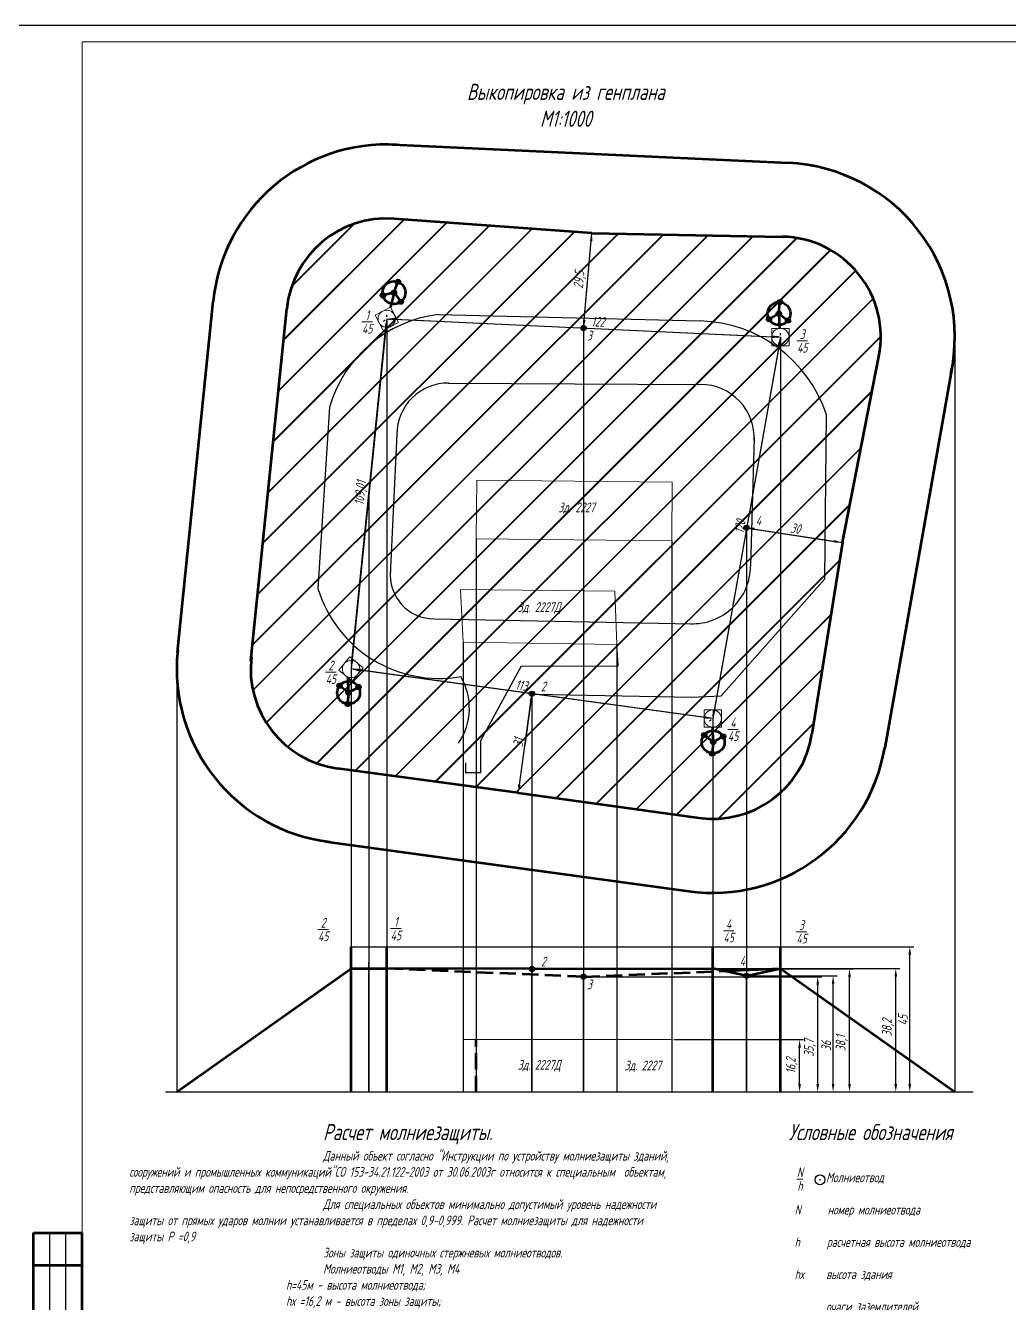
# Model space of a CAD drawing. Header units: millimetres. Extents: x -14296 to 10264, y -13087 to -5602.
# Drawn here: x -444.2 to -139.6, y -12888.6 to -12492.7 of the extents above; entities that cross this region are included whole.
import ezdxf

# ---------------------------------------------------------------- set-up
doc = ezdxf.new("R2010")
doc.units = ezdxf.units.MM
doc.linetypes.add('gost5', pattern=[7, 5, -2, 0])
doc.layers.get('Defpoints').update_dxf_attribs({"color": 33})
for name, color, linetype, lineweight in [('КаБель силовой (Вновь)', 1, 'Continuous', 15), ('КаБель силовой (Сущ)', 1, 'Continuous', 25), ('Рамка толстая', 7, 'Continuous', 15), ('Рамка тонкая', 5, 'Continuous', 25), ('Текст', 7, 'Continuous', 20), ('Штампы', 252, 'Continuous', 25)]:
    doc.layers.add(name, color=color, linetype=linetype, lineweight=lineweight)
doc.styles.add('gost shx', font='gost.shx', dxfattribs={"oblique": 15})
doc.styles.add('Simplex', font='simplex.shx', dxfattribs={"width": 0.7, "oblique": 15})
doc.dimstyles.new('ISO-25', dxfattribs={"dimtxt": 3, "dimasz": 2.5, "dimexe": 1.25, "dimexo": 0.625, "dimtad": 1, "dimtxsty": 'gost shx', "dimcen": 2.5, "dimclrt": 2, "dimadec": 0, "dimazin": 0, "dimtfac": 1, "dimtmove": 0, "dimatfit": 3, "dimfxl": 1, "dimarcsym": 0})

# ---------------------------------------------------------------- blocks, each defined once
blk = doc.blocks.new('A$C551E481E')
at = {"layer": 'Рамка толстая'}
for p, q in [((20, 589), (20, 5)), ((836, 589), (20, 589))]:
    blk.add_line(p, q, dxfattribs=at)
at = {"layer": 'Рамка тонкая'}
blk.add_line((841, 594), (0, 594), dxfattribs=at)
blk = doc.blocks.new('*D1074')
at = {"layer": 'Defpoints', "color": 0, "lineweight": 15, "transparency": 16777216}
for p in [(-244.19, -12806.86), (-204.6, -12806.86), (-210.53, -12823.06)]:
    blk.add_point(p, dxfattribs=at)
at = {"layer": 'КаБель силовой (Сущ)', "color": 0, "lineweight": -2, "transparency": 16777216}
for p, q in [((-243.56, -12806.86), (-203.35, -12806.86)), ((-204.6, -12820.56), (-204.6, -12809.36)), ((-209.91, -12823.06), (-203.35, -12823.06))]:
    blk.add_line(p, q, dxfattribs=at)
at = {"layer": 'КаБель силовой (Сущ)', "color": 0, "lineweight": 15, "transparency": 16777216}
for points in [[(-205.01, -12809.36), (-204.18, -12809.36), (-204.6, -12806.86)], [(-205.01, -12820.56), (-204.18, -12820.56), (-204.6, -12823.06)]]:
    blk.add_solid(points, dxfattribs=at)
at = {"layer": 'КаБель силовой (Сущ)', "color": 2, "transparency": 16777216, "insert": (-207.01, -12814.92), "char_height": 3, "attachment_point": 5, "rotation": 90, "style": 'Simplex'}
blk.add_mtext('16,2', dxfattribs=at)
blk = doc.blocks.new('*D1075')
at = {"layer": 'Defpoints', "color": 0, "lineweight": 15, "transparency": 16777216}
for p in [(-271.47, -12787.36), (-198.98, -12787.36), (-210.53, -12823.06)]:
    blk.add_point(p, dxfattribs=at)
at = {"layer": 'КаБель силовой (Сущ)', "color": 0, "lineweight": -2, "transparency": 16777216}
for p, q in [((-270.84, -12787.36), (-197.73, -12787.36)), ((-198.98, -12820.56), (-198.98, -12789.86)), ((-209.91, -12823.06), (-197.73, -12823.06))]:
    blk.add_line(p, q, dxfattribs=at)
at = {"layer": 'КаБель силовой (Сущ)', "color": 0, "lineweight": 15, "transparency": 16777216}
for points in [[(-199.4, -12789.86), (-198.57, -12789.86), (-198.98, -12787.36)], [(-199.4, -12820.56), (-198.57, -12820.56), (-198.98, -12823.06)]]:
    blk.add_solid(points, dxfattribs=at)
at = {"layer": 'КаБель силовой (Сущ)', "color": 2, "transparency": 16777216, "insert": (-201.39, -12809.44), "char_height": 3, "attachment_point": 5, "rotation": 90, "style": 'Simplex'}
blk.add_mtext('35,7', dxfattribs=at)
blk = doc.blocks.new('*D1076')
at = {"layer": 'Defpoints', "color": 0, "lineweight": 15, "transparency": 16777216}
for p in [(-221.01, -12787.06), (-194.23, -12787.06), (-210.53, -12823.06)]:
    blk.add_point(p, dxfattribs=at)
at = {"layer": 'КаБель силовой (Сущ)', "color": 0, "lineweight": -2, "transparency": 16777216}
for p, q in [((-220.38, -12787.06), (-192.98, -12787.06)), ((-194.23, -12820.56), (-194.23, -12789.56)), ((-209.91, -12823.06), (-192.98, -12823.06))]:
    blk.add_line(p, q, dxfattribs=at)
at = {"layer": 'КаБель силовой (Сущ)', "color": 0, "lineweight": 15, "transparency": 16777216}
for points in [[(-194.64, -12789.56), (-193.81, -12789.56), (-194.23, -12787.06)], [(-194.64, -12820.56), (-193.81, -12820.56), (-194.23, -12823.06)]]:
    blk.add_solid(points, dxfattribs=at)
at = {"layer": 'КаБель силовой (Сущ)', "color": 2, "transparency": 16777216, "insert": (-196.35, -12808.83), "char_height": 3, "attachment_point": 5, "rotation": 90, "style": 'Simplex'}
blk.add_mtext('36', dxfattribs=at)
blk = doc.blocks.new('*D1077')
at = {"layer": 'Defpoints', "color": 0, "lineweight": 15, "transparency": 16777216}
for p in [(-287.44, -12784.96), (-189.14, -12784.96), (-210.53, -12823.06)]:
    blk.add_point(p, dxfattribs=at)
at = {"layer": 'КаБель силовой (Сущ)', "color": 0, "lineweight": -2, "transparency": 16777216}
for p, q in [((-286.82, -12784.96), (-187.89, -12784.96)), ((-189.14, -12820.56), (-189.14, -12787.46)), ((-209.91, -12823.06), (-187.89, -12823.06))]:
    blk.add_line(p, q, dxfattribs=at)
at = {"layer": 'КаБель силовой (Сущ)', "color": 0, "lineweight": 15, "transparency": 16777216}
for points in [[(-189.56, -12787.46), (-188.72, -12787.46), (-189.14, -12784.96)], [(-189.56, -12820.56), (-188.72, -12820.56), (-189.14, -12823.06)]]:
    blk.add_solid(points, dxfattribs=at)
at = {"layer": 'КаБель силовой (Сущ)', "color": 2, "transparency": 16777216, "insert": (-191.55, -12807.97), "char_height": 3, "attachment_point": 5, "rotation": 90, "style": 'Simplex'}
blk.add_mtext('38,1', dxfattribs=at)
blk = doc.blocks.new('*D1078')
at = {"layer": 'Defpoints', "color": 0, "lineweight": 15, "transparency": 16777216}
for p in [(-343.43, -12778.06), (-170.49, -12778.06), (-210.53, -12823.06)]:
    blk.add_point(p, dxfattribs=at)
at = {"layer": 'КаБель силовой (Сущ)', "color": 0, "lineweight": -2, "transparency": 16777216}
for p, q in [((-342.81, -12778.06), (-169.24, -12778.06)), ((-170.49, -12820.56), (-170.49, -12780.56)), ((-209.91, -12823.06), (-169.24, -12823.06))]:
    blk.add_line(p, q, dxfattribs=at)
at = {"layer": 'КаБель силовой (Сущ)', "color": 0, "lineweight": 15, "transparency": 16777216}
for points in [[(-170.9, -12780.56), (-170.07, -12780.56), (-170.49, -12778.06)], [(-170.9, -12820.56), (-170.07, -12820.56), (-170.49, -12823.06)]]:
    blk.add_solid(points, dxfattribs=at)
at = {"layer": 'КаБель силовой (Сущ)', "color": 2, "transparency": 16777216, "insert": (-172.61, -12800.83), "char_height": 3, "attachment_point": 5, "rotation": 90, "style": 'Simplex'}
blk.add_mtext('45', dxfattribs=at)
blk = doc.blocks.new('*D1079')
at = {"layer": 'Defpoints', "color": 0, "lineweight": 15, "transparency": 16777216}
for p in [(-268.91, -12557.02), (-268.91, -12557.02), (-271.47, -12586.4)]:
    blk.add_point(p, dxfattribs=at)
at = {"layer": 'КаБель силовой (Сущ)', "color": 0, "lineweight": -2, "transparency": 16777216}
for p, q in [((-271.25, -12583.91), (-269.13, -12559.51)), ((-268.29, -12557.07), (-267.67, -12557.12)), ((-270.84, -12586.46), (-270.22, -12586.51))]:
    blk.add_line(p, q, dxfattribs=at)
at = {"layer": 'КаБель силовой (Сущ)', "color": 0, "lineweight": 15, "transparency": 16777216}
for points in [[(-269.55, -12559.47), (-268.72, -12559.54), (-268.91, -12557.02)], [(-271.67, -12583.88), (-270.84, -12583.95), (-271.47, -12586.4)]]:
    blk.add_solid(points, dxfattribs=at)
at = {"layer": 'КаБель силовой (Сущ)', "color": 2, "transparency": 16777216, "insert": (-272.59, -12571.5), "char_height": 3, "attachment_point": 5, "rotation": 85.035, "style": 'Simplex'}
blk.add_mtext('29,5', dxfattribs=at)
blk = doc.blocks.new('*D1080')
at = {"layer": 'Defpoints', "color": 0, "lineweight": 15, "transparency": 16777216}
for p in [(-221.01, -12648.31), (-191.36, -12652.9), (-191.36, -12652.9)]:
    blk.add_point(p, dxfattribs=at)
at = {"layer": 'КаБель силовой (Сущ)', "color": 0, "lineweight": -2, "transparency": 16777216}
for p, q in [((-221.1, -12648.93), (-221.2, -12649.54)), ((-218.54, -12648.69), (-193.83, -12652.52)), ((-191.46, -12653.52), (-191.55, -12654.13))]:
    blk.add_line(p, q, dxfattribs=at)
at = {"layer": 'КаБель силовой (Сущ)', "color": 0, "lineweight": 15, "transparency": 16777216}
for points in [[(-218.47, -12648.28), (-218.6, -12649.1), (-221.01, -12648.31)], [(-193.77, -12652.1), (-193.9, -12652.93), (-191.36, -12652.9)]]:
    blk.add_solid(points, dxfattribs=at)
at = {"layer": 'КаБель силовой (Сущ)', "color": 2, "transparency": 16777216, "insert": (-205.86, -12648.5), "char_height": 3, "attachment_point": 5, "rotation": 351.1991, "style": 'Simplex'}
blk.add_mtext('30', dxfattribs=at)
blk = doc.blocks.new('*D1081')
at = {"layer": 'Defpoints', "color": 0, "lineweight": 15, "transparency": 16777216}
for p in [(-287.46, -12699.71), (-287.46, -12699.71), (-291.67, -12730.42)]:
    blk.add_point(p, dxfattribs=at)
at = {"layer": 'КаБель силовой (Сущ)', "color": 0, "lineweight": -2, "transparency": 16777216}
for p, q in [((-288.08, -12699.63), (-288.7, -12699.54)), ((-291.33, -12727.95), (-287.8, -12702.19)), ((-292.29, -12730.34), (-292.91, -12730.25))]:
    blk.add_line(p, q, dxfattribs=at)
at = {"layer": 'КаБель силовой (Сущ)', "color": 0, "lineweight": 15, "transparency": 16777216}
for points in [[(-288.21, -12702.13), (-287.39, -12702.24), (-287.46, -12699.71)], [(-291.74, -12727.89), (-290.92, -12728), (-291.67, -12730.42)]]:
    blk.add_solid(points, dxfattribs=at)
at = {"layer": 'КаБель силовой (Сущ)', "color": 2, "transparency": 16777216, "insert": (-291.67, -12714.78), "char_height": 3, "attachment_point": 5, "rotation": 82.1913, "style": 'Simplex'}
blk.add_mtext('31', dxfattribs=at)
blk = doc.blocks.new('*D938')
at = {"layer": 'Defpoints', "color": 0, "lineweight": 15, "transparency": 16777216}
for p in [(-332.4, -12583.58), (-332.4, -12583.58), (-343.43, -12692.03)]:
    blk.add_point(p, dxfattribs=at)
at = {"layer": 'КаБель силовой (Сущ)', "color": 0, "lineweight": -2, "transparency": 16777216}
for p, q in [((-343.18, -12689.55), (-332.65, -12586.07)), ((-331.78, -12583.64), (-331.16, -12583.71)), ((-342.81, -12692.1), (-342.19, -12692.16))]:
    blk.add_line(p, q, dxfattribs=at)
at = {"layer": 'КаБель силовой (Сущ)', "color": 0, "lineweight": 15, "transparency": 16777216}
for points in [[(-333.07, -12586.02), (-332.24, -12586.11), (-332.4, -12583.58)], [(-343.6, -12689.51), (-342.77, -12689.59), (-343.43, -12692.03)]]:
    blk.add_solid(points, dxfattribs=at)
at = {"layer": 'КаБель силовой (Сущ)', "color": 2, "transparency": 16777216, "insert": (-340.32, -12637.56), "char_height": 3, "attachment_point": 5, "rotation": 84.1915, "style": 'Simplex'}
blk.add_mtext('109,01', dxfattribs=at)
blk = doc.blocks.new('*D939')
at = {"layer": 'Defpoints', "color": 0, "lineweight": 15, "transparency": 16777216}
for p in [(-332.4, -12583.58), (-210.53, -12589.23), (-210.53, -12589.23)]:
    blk.add_point(p, dxfattribs=at)
at = {"layer": 'КаБель силовой (Сущ)', "color": 0, "lineweight": -2, "transparency": 16777216}
for p, q in [((-332.37, -12582.95), (-332.34, -12582.33)), ((-329.9, -12583.7), (-213.03, -12589.11)), ((-210.5, -12588.61), (-210.47, -12587.98))]:
    blk.add_line(p, q, dxfattribs=at)
at = {"layer": 'КаБель силовой (Сущ)', "color": 0, "lineweight": 15, "transparency": 16777216}
for points in [[(-329.89, -12583.28), (-329.92, -12584.11), (-332.4, -12583.58)], [(-213.01, -12588.7), (-213.05, -12589.53), (-210.53, -12589.23)]]:
    blk.add_solid(points, dxfattribs=at)
at = {"layer": 'КаБель силовой (Сущ)', "color": 2, "transparency": 16777216, "insert": (-267.01, -12584.48), "char_height": 3, "attachment_point": 5, "rotation": 357.3452, "style": 'Simplex'}
blk.add_mtext('122', dxfattribs=at)
blk = doc.blocks.new('*D940')
at = {"layer": 'Defpoints', "color": 0, "lineweight": 15, "transparency": 16777216}
for p in [(-210.53, -12589.23), (-231.48, -12707.39), (-231.48, -12707.39)]:
    blk.add_point(p, dxfattribs=at)
at = {"layer": 'КаБель силовой (Сущ)', "color": 0, "lineweight": -2, "transparency": 16777216}
for p, q in [((-211.15, -12589.12), (-211.76, -12589.01)), ((-210.97, -12591.69), (-231.05, -12704.93)), ((-232.1, -12707.28), (-232.71, -12707.17))]:
    blk.add_line(p, q, dxfattribs=at)
at = {"layer": 'КаБель силовой (Сущ)', "color": 0, "lineweight": 15, "transparency": 16777216}
for points in [[(-211.38, -12591.62), (-210.56, -12591.76), (-210.53, -12589.23)], [(-231.46, -12704.85), (-230.64, -12705), (-231.48, -12707.39)]]:
    blk.add_solid(points, dxfattribs=at)
at = {"layer": 'КаБель силовой (Сущ)', "color": 2, "transparency": 16777216, "insert": (-223.1, -12647.94), "char_height": 3, "attachment_point": 5, "rotation": 79.9458, "style": 'Simplex'}
blk.add_mtext('120', dxfattribs=at)
blk = doc.blocks.new('*D941')
at = {"layer": 'Defpoints', "color": 0, "lineweight": 15, "transparency": 16777216}
for p in [(-343.43, -12692.03), (-343.43, -12692.03), (-231.48, -12707.39)]:
    blk.add_point(p, dxfattribs=at)
at = {"layer": 'КаБель силовой (Сущ)', "color": 0, "lineweight": -2, "transparency": 16777216}
for p, q in [((-343.35, -12691.42), (-343.26, -12690.8)), ((-233.96, -12707.05), (-340.96, -12692.37)), ((-231.4, -12706.77), (-231.31, -12706.15))]:
    blk.add_line(p, q, dxfattribs=at)
at = {"layer": 'КаБель силовой (Сущ)', "color": 0, "lineweight": 15, "transparency": 16777216}
for points in [[(-340.9, -12691.96), (-341.01, -12692.79), (-343.43, -12692.03)], [(-233.9, -12706.63), (-234.02, -12707.46), (-231.48, -12707.39)]]:
    blk.add_solid(points, dxfattribs=at)
at = {"layer": 'КаБель силовой (Сущ)', "color": 2, "transparency": 16777216, "insert": (-290.68, -12697.12), "char_height": 3, "attachment_point": 5, "rotation": 352.1913, "style": 'Simplex'}
blk.add_mtext('113', dxfattribs=at)
blk = doc.blocks.new('*D1082')
at = {"layer": 'Defpoints', "color": 0, "lineweight": 15, "transparency": 16777216}
for p in [(-343.43, -12784.86), (-174.82, -12784.86), (-210.53, -12823.06)]:
    blk.add_point(p, dxfattribs=at)
at = {"layer": 'КаБель силовой (Сущ)', "color": 0, "lineweight": -2, "transparency": 16777216}
for p, q in [((-342.81, -12784.86), (-173.57, -12784.86)), ((-174.82, -12820.56), (-174.82, -12787.36)), ((-209.91, -12823.06), (-173.57, -12823.06))]:
    blk.add_line(p, q, dxfattribs=at)
at = {"layer": 'КаБель силовой (Сущ)', "color": 0, "lineweight": 15, "transparency": 16777216}
for points in [[(-175.24, -12787.36), (-174.4, -12787.36), (-174.82, -12784.86)], [(-175.24, -12820.56), (-174.4, -12820.56), (-174.82, -12823.06)]]:
    blk.add_solid(points, dxfattribs=at)
at = {"layer": 'КаБель силовой (Сущ)', "color": 2, "transparency": 16777216, "insert": (-177.23, -12803.16), "char_height": 3, "attachment_point": 5, "rotation": 90, "style": 'Simplex'}
blk.add_mtext('38,2', dxfattribs=at)
blk = doc.blocks.new('*T1028')
at = {"layer": 'Штампы', "color": 0, "linetype": 'ByBlock', "lineweight": 60, "transparency": 16777216}
for p, q in [((0, 0), (0, 130)), ((0, 130), (15, 130)), ((15, 0), (15, 130)), ((0, 120), (15, 120)), ((0, 105), (15, 105)), ((0, 85), (15, 85)), ((0, 65), (15, 65)), ((5, 0), (5, 65)), ((5, 55), (15, 55)), ((5, 40), (15, 40)), ((5, 20), (15, 20)), ((0, 0), (15, 0))]:
    blk.add_line(p, q, dxfattribs=at)
at = {"layer": 'Штампы', "color": 5, "linetype": 'ByBlock', "lineweight": 25, "transparency": 16777216}
for p, q in [((5, 65), (5, 130)), ((10, 0), (10, 130))]:
    blk.add_line(p, q, dxfattribs=at)
at = {"layer": 'Штампы', "color": 2, "transparency": 16777216, "insert": (2.5, 32.5), "char_height": 3, "width": 61, "attachment_point": 5, "rotation": 90, "style": 'Simplex'}
blk.add_mtext('Согласовано', dxfattribs=at)

msp = doc.modelspace()

# ---------------------------------------------------------------- hatches: boundary and pattern name
at = {"layer": 'КаБель силовой (Сущ)'}
h = msp.add_hatch(dxfattribs=at)
h.set_pattern_fill('JIS_LC_20', color=4, scale=0.5, style=0)
h.set_pattern_definition([(45, (-21931.953, -7146.183), (-7.071068, 7.071068), []), (45, (-21931.753, -7146.183), (-7.071068, 7.071068), [])])
h.paths.add_polyline_path([(-180.01759, -12595.23273, 0.46651987), (-209.94209, -12558.13582), (-268.91419, -12557.01546), (-330.14552, -12552.56129, 0.406229005), (-363.34666, -12580.47595), (-374.43291, -12689.52187, 0.398589219), (-347.60546, -12722.85352), (-291.67035, -12730.42347), (-235.76241, -12738.19146, 0.408635299), (-200.7656, -12712.25439), (-191.36083, -12652.89881)])
for color, points in [(256, [(-328.11656, -12572.14119, 1), (-329.73014, -12572.14119, 1)]), (256, [(-329.33847, -12575.46683, 1), (-330.95205, -12575.46683, 1)]), (256, [(-332.77731, -12576.31964, 1), (-334.39089, -12576.31964, 1)]), (256, [(-327.2147, -12578.30277, 1), (-328.82828, -12578.30277, 1)]), (256, [(-209.89566, -12578.40792, 1), (-211.50924, -12578.40792, 1)]), (256, [(-213.27805, -12583.67495, 1), (-214.89163, -12583.67495, 1)]), (256, [(-210.1896, -12581.93872, 1), (-211.80318, -12581.93872, 1)]), (256, [(-207.38841, -12584.10812, 1), (-209.00199, -12584.10812, 1)]), (3, [(-270.66056, -12586.40477, 1), (-272.27414, -12586.40477, 1)]), (3, [(-220.20083, -12648.30879, 1), (-221.8144, -12648.30879, 1)]), (256, [(-347.84343, -12697.21248, 1), (-346.22985, -12697.21248, 1)]), (256, [(-341.95251, -12697.62775, 1), (-340.33893, -12697.62775, 1)]), (256, [(-345.31887, -12702.90502, 1), (-343.70529, -12702.90502, 1)]), (256, [(-345.03566, -12699.37335, 1), (-343.42208, -12699.37335, 1)]), (3, [(-286.6517, -12699.71092, 1), (-288.26528, -12699.71092, 1)]), (256, [(-234.95502, -12712.53868, 1), (-233.34144, -12712.53868, 1)]), (256, [(-232.14725, -12714.69955, 1), (-230.53367, -12714.69955, 1)]), (256, [(-229.06409, -12712.95395, 1), (-227.45051, -12712.95395, 1)]), (256, [(-232.43046, -12718.23123, 1), (-230.81688, -12718.23123, 1)]), (3, [(-286.6517, -12784.96272, 1), (-288.26528, -12784.96272, 1)]), (3, [(-270.66056, -12787.36272, 1), (-272.27414, -12787.36272, 1)]), (3, [(-220.20083, -12787.06272, 1), (-221.8144, -12787.06272, 1)]), (256, [(-198.34944, -12850.2748, 1), (-198.20885, -12850.2748, 1)])]:
    msp.add_hatch(color=color, dxfattribs=at).paths.add_polyline_path(points)

# ---------------------------------------------------------------- linework, layer by layer
at = {"color": 5, "lineweight": 80}
for p, q in [((-330.64693, -12529.60785), (-208.05673, -12535.28701)), ((-397.18339, -12686.8321), (-386.13772, -12578.24453)), ((-157.04245, -12596.63155), (-178.2523, -12716.47336)), ((-351.48771, -12745.4306), (-239.00047, -12760.86147)), ((-343.43458, -12823.06272), (-343.43458, -12778.06272)), ((-332.40188, -12823.06272), (-332.40188, -12778.06272)), ((-231.48241, -12823.06272), (-231.48241, -12778.06272)), ((-210.53282, -12823.06272), (-210.53282, -12778.06272))]:
    msp.add_line(p, q, dxfattribs=at)
at = {"color": 6, "lineweight": 80}
for p, q in [((-268.91419, -12557.01546), (-330.14552, -12552.56129)), ((-268.91419, -12557.01546), (-209.94209, -12558.13582)), ((-374.43291, -12689.52187), (-363.34666, -12580.47595)), ((-191.36083, -12652.89881), (-180.01759, -12595.23273)), ((-191.36083, -12652.89881), (-200.7656, -12712.25439)), ((-291.67035, -12730.42347), (-347.60546, -12722.85352)), ((-291.67035, -12730.42347), (-235.76241, -12738.19146)), ((-397.43458, -12823.06272), (-343.43458, -12784.86272)), ((-343.43458, -12784.86272), (-332.40188, -12784.86272)), ((-287.45849, -12784.96272), (-343.43458, -12784.86272)), ((-287.45849, -12784.96272), (-231.48241, -12784.86272)), ((-221.00762, -12787.06272), (-231.48241, -12784.86272)), ((-228.05882, -12785.58177), (-210.53282, -12784.86272)), ((-221.00762, -12787.06272), (-210.53282, -12784.86272)), ((-210.53282, -12784.86272), (-156.53282, -12823.06272))]:
    msp.add_line(p, q, dxfattribs=at)
at = {"color": 6, "linetype": 'gost5', "lineweight": 80}
for q in [(-332.40188, -12784.86272), (-210.53282, -12784.86272)]:
    msp.add_line((-271.46735, -12787.36272), q, dxfattribs=at)
at = {"color": 1, "linetype": 'gost5', "lineweight": 80}
msp.add_line((-304.69594, -12823.06272), (-304.69594, -12806.86272), dxfattribs=at)
at = {"color": 5, "lineweight": 80}
for centre, start, end in [((-332.40188, -12583.57933), 86.5575737, 174.3303568), ((-210.53282, -12589.23021), 347.8050693, 87.3718567), ((-343.43458, -12692.03447), 173.9120112, 262.9546073), ((-231.48241, -12707.38738), 261.9970849, 350.3133874)]:
    msp.add_arc(centre, 54, start, end, dxfattribs=at)
at = {"color": 6, "lineweight": 80}
for centre, start, end in [((-332.40188, -12583.57933), 85.839437, 174.2731003), ((-210.53282, -12589.23021), 348.8716714, 88.9116169), ((-343.43458, -12692.03447), 173.0238693, 262.2927348), ((-231.48241, -12707.38738), 262.0898192, 350.9964511)]:
    msp.add_arc(centre, 31.1, start, end, dxfattribs=at)
at = {"layer": 'КаБель силовой (Вновь)'}
for p, q in [((-308.79113, -12823.06272), (-308.79113, -12806.86272)), ((-308.79113, -12806.86272), (-261.19811, -12806.86272)), ((-304.69594, -12806.86272), (-244.1859, -12806.86272)), ((-261.19811, -12806.86272), (-261.19811, -12823.06272)), ((-244.1859, -12806.86272), (-244.1859, -12823.06272))]:
    msp.add_line(p, q, dxfattribs=at)
for points in [[(-336.01598, -12582.43041), (-333.5508, -12587.19343), (-328.78778, -12584.72825), (-331.25296, -12579.96522)], [(-213.2144, -12591.91179), (-207.85124, -12591.91179), (-207.85124, -12586.54863), (-213.2144, -12586.54863)], [(-304.52195, -12633.58444), (-244.01191, -12634.16393), (-244.1859, -12652.33179), (-304.69594, -12651.75231)], [(-309.6106, -12667.38894), (-261.76534, -12667.91792), (-261.19811, -12684.43454), (-308.79113, -12683.6903)], [(-347.21076, -12692.38398), (-343.08507, -12695.81066), (-339.65839, -12691.68496), (-343.78408, -12688.25828)], [(-234.16399, -12710.06896), (-228.80083, -12710.06896), (-228.80083, -12704.70579), (-234.16399, -12704.70579)]]:
    msp.add_lwpolyline(points, close=True, dxfattribs=at)
for centre in [(-332.40188, -12583.57933), (-210.53282, -12589.23021), (-343.43458, -12692.03447), (-231.48241, -12707.38738)]:
    msp.add_circle(centre, 2.68158, dxfattribs=at)
at = {"layer": 'КаБель силовой (Сущ)'}
for p, q in [((-271.46735, -12586.40477), (-268.91419, -12557.01546)), ((-271.46735, -12586.40477), (-270.22972, -12572.15843)), ((-316.51091, -12582.25702), (-235.32695, -12584.25431)), ((-332.40188, -12583.57933), (-343.43458, -12692.03447)), ((-332.88633, -12583.97421), (-333.37078, -12584.3691)), ((-332.40188, -12583.57933), (-210.53282, -12589.23021)), ((-332.40188, -12583.57933), (-332.40188, -12823.06272)), ((-271.46735, -12586.40477), (-271.46735, -12823.06272)), ((-210.53282, -12589.23021), (-231.48241, -12707.38738)), ((-210.53282, -12589.23021), (-210.53282, -12823.06272)), ((-156.53282, -12589.23021), (-156.53282, -12823.06272)), ((-313.39548, -12603.48704), (-235.16354, -12603.90877)), ((-350.11365, -12610.96422), (-353.74421, -12667.07967)), ((-196.83223, -12664.15674), (-196.30067, -12613.31159)), ((-329.2647, -12619.35626), (-331.34798, -12662.88957)), ((-218.67558, -12620.4012), (-219.79495, -12660.08539)), ((-337.91823, -12637.8069), (-337.91823, -12823.06272)), ((-221.00762, -12648.30879), (-206.48069, -12650.5579)), ((-221.00762, -12648.30879), (-221.00762, -12823.06272)), ((-221.00762, -12648.30879), (-191.36083, -12652.89881)), ((-304.69594, -12651.75231), (-304.69594, -12823.06272)), ((-244.1859, -12652.33179), (-244.1859, -12823.06272)), ((-228.88754, -12700.31266), (-196.83223, -12664.15674)), ((-317.71538, -12676.52217), (-237.73703, -12678.02747)), ((-308.79113, -12683.6903), (-308.79113, -12823.06272)), ((-260.7827, -12691.01886), (-261.19811, -12684.43454)), ((-261.19811, -12684.43454), (-261.19811, -12823.06272)), ((-397.43458, -12692.03447), (-397.43458, -12823.06272)), ((-231.48241, -12707.38738), (-343.43458, -12692.03447)), ((-343.43458, -12692.03447), (-343.43458, -12823.06272)), ((-290.81053, -12691.17341), (-303.41538, -12714.27502)), ((-290.81053, -12691.17341), (-260.7827, -12691.01886)), ((-287.45849, -12699.71092), (-289.65953, -12715.7607)), ((-287.45849, -12699.71092), (-287.45849, -12823.06272)), ((-286.34303, -12699.8639), (-238.0894, -12700.81384)), ((-238.0894, -12700.81384), (-228.88754, -12700.31266)), ((-231.96685, -12707.78226), (-232.4513, -12708.17715)), ((-231.48241, -12707.38738), (-231.48241, -12823.06272)), ((-303.41538, -12714.27502), (-303.41538, -12724.22217)), ((-307.92715, -12724.22217), (-307.92715, -12721.10788)), ((-303.41538, -12724.22217), (-307.92715, -12724.22217)), ((-343.43458, -12778.06272), (-184.27747, -12778.06272)), ((-337.91823, -12823.06272), (-337.91823, -12782.86272)), ((-287.45849, -12823.06272), (-287.45849, -12784.96272)), ((-271.46735, -12823.06272), (-271.46735, -12787.36272)), ((-221.00762, -12823.06272), (-221.00762, -12787.06272)), ((-287.45849, -12823.06272), (-287.45849, -12792.88272)), ((-271.46735, -12823.06272), (-271.46735, -12795.66272)), ((-221.00762, -12823.06272), (-221.00762, -12795.06272)), ((-400.87523, -12823.06272), (-150.81846, -12823.06272))]:
    msp.add_line(p, q, dxfattribs=at)
at = {"layer": 'КаБель силовой (Сущ)', "lineweight": 100}
for p, q in [((-330.14526, -12575.46683), (-333.5841, -12576.31964)), ((-330.14526, -12575.46683), (-331.25296, -12579.96522)), ((-330.14526, -12575.46683), (-328.92335, -12572.14119)), ((-330.14526, -12575.46683), (-328.02149, -12578.30277)), ((-210.99639, -12581.93872), (-210.70245, -12578.40792)), ((-210.99639, -12581.93872), (-214.08484, -12583.67495)), ((-210.99639, -12581.93872), (-208.1952, -12584.10812)), ((-210.99639, -12581.93872), (-210.86852, -12586.56973)), ((-344.22887, -12699.37335), (-347.03664, -12697.21248)), ((-344.22887, -12699.37335), (-344.37082, -12694.74275)), ((-344.22887, -12699.37335), (-341.14572, -12697.62775)), ((-344.22887, -12699.37335), (-344.51208, -12702.90502)), ((-231.34046, -12714.69955), (-234.14823, -12712.53868)), ((-231.34046, -12714.69955), (-231.48241, -12710.06896)), ((-231.34046, -12714.69955), (-228.2573, -12712.95395)), ((-231.34046, -12714.69955), (-231.62367, -12718.23123))]:
    msp.add_line(p, q, dxfattribs=at)
at = {"layer": 'КаБель силовой (Сущ)'}
for centre, radius in [((-328.92335, -12572.14119), 0.80679), ((-330.14526, -12575.46683), 0.80679), ((-333.5841, -12576.31964), 0.80679), ((-328.02149, -12578.30277), 0.80679), ((-210.70245, -12578.40792), 0.80679), ((-214.08484, -12583.67495), 0.80679), ((-210.99639, -12581.93872), 0.80679), ((-208.1952, -12584.10812), 0.80679), ((-347.03664, -12697.21248), 0.80679), ((-341.14572, -12697.62775), 0.80679), ((-344.51208, -12702.90502), 0.80679), ((-344.22887, -12699.37335), 0.80679), ((-234.14823, -12712.53868), 0.80679), ((-231.34046, -12714.69955), 0.80679), ((-228.2573, -12712.95395), 0.80679), ((-231.62367, -12718.23123), 0.80679), ((-198.27915, -12850.2748), 1.53648), ((-198.27915, -12850.2748), 0.07029)]:
    msp.add_circle(centre, radius, dxfattribs=at)
at = {"layer": 'КаБель силовой (Сущ)', "lineweight": 100}
for centre in [(-330.14526, -12575.46683), (-210.99639, -12581.93872), (-344.22887, -12699.37335), (-231.34046, -12714.69955)]:
    msp.add_circle(centre, 3.54301, dxfattribs=at)
at = {"layer": 'КаБель силовой (Сущ)', "color": 3}
for centre in [(-271.46735, -12586.40477), (-221.00762, -12648.30879), (-287.45849, -12699.71092), (-287.45849, -12784.96272), (-271.46735, -12787.36272), (-221.00762, -12787.06272)]:
    msp.add_circle(centre, 0.80679, dxfattribs=at)
at = {"layer": 'КаБель силовой (Сущ)'}
for centre, radius, start, end in [((-311.61036, -12622.01344), 40.05731, 97.0270785, 163.9882027), ((-236.34021, -12626.35158), 42.10946, 18.039276, 88.6211824), ((-313.39548, -12619.35626), 15.86922, 89.3822701, 180), ((-235.16354, -12620.39673), 16.48796, 356.784125, 90), ((-317.71538, -12662.88957), 13.6326, 174.520422, 270), ((-237.73703, -12660.08539), 17.94208, 267.8434873, 0), ((-316.16823, -12655.71041), 39.2583, 196.8340959, 279.7541589), ((-326.03749, -12704.20458), 19.21019, 325.7457103, 30.6853189)]:
    msp.add_arc(centre, radius, start, end, dxfattribs=at)

# ---------------------------------------------------------------- block references
for name, p in [('A$C551E481E', (-446.71622, -13086.74065)), ('*T1028', (-441.71622, -12996.74064))]:
    msp.add_blockref(name, p)

# ---------------------------------------------------------------- texts
at = {"layer": 'Текст', "lineweight": 35, "insert": (-276.9837, -12517.44743), "char_height": 5, "width": 240.9017534, "attachment_point": 5, "style": 'Simplex'}
msp.add_mtext('Выкопировка из генплана\\PМ1:1000', dxfattribs=at)
at = {"layer": 'Текст', "char_height": 3, "width": 4.2677121, "attachment_point": 5, "style": 'Simplex'}
for s, insert in [('\\A1;{\\W0.7;\\S1/45;}', (-338.4522, -12584.53945)), ('\\A1;{\\W0.7;\\S3/45;}', (-203.77702, -12590.43886)), ('\\A1;{\\W0.7;\\S2/45;}', (-349.72768, -12693.0777)), ('\\A1;{\\W0.7;\\S4/45;}', (-225.20814, -12710.76188)), ('\\A1;{\\W0.7;\\S2/45;}', (-352.08915, -12772.75162)), ('\\A1;{\\W0.7;\\S1/45;}', (-329.59325, -12772.47726)), ('\\A1;{\\W0.7;\\S4/45;}', (-226.57577, -12773.1373)), ('\\A1;{\\W0.7;\\S3/45;}', (-203.9972, -12773.46389))]:
    msp.add_mtext(s, dxfattribs=dict(at, insert=insert))
at = {"layer": 'Текст', "char_height": 3, "attachment_point": 5, "rotation": 359.4365829, "style": 'Simplex'}
for s, insert in [('3', (-269.6514, -12588.79329)), ('4', (-217.33773, -12646.08332)), ('2', (-283.91715, -12697.43159)), ('2', (-283.91715, -12782.68338)), ('4', (-222.3127, -12782.47716)), ('3', (-269.6514, -12789.75123))]:
    msp.add_mtext_dynamic_manual_height_columns(s, width=3.5, gutter_width=12.5, heights=[0], dxfattribs=dict(at, insert=insert))
at = {"layer": 'Текст', "char_height": 3, "style": 'Simplex'}
for s, width, gutter_width, heights, insert, attachment_point in [('Зд. 2227', 82.8451535, 12.5, [0], (-273.65168, -12642.2287), 5), ('Зд. 2227Д', 82.8451535, 12.5, [0], (-285.22514, -12673.17372), 5), ('Зд. 2227Д', 82.8451535, 12.5, [0], (-285.22514, -12814.97525), 5), ('Зд. 2227', 82.8451535, 12.5, [0], (-253.14483, -12815.09228), 5), ('\\pi48.495;^I{\\H1.6667x;Расчет молниезащиты.\\P\\pi0;}^IДанный объект согласно "Инструкции по устройству молниезащиты зданий, сооружений и промышленных коммуникаций"СО 153-34.21.122-2003 от 30.06.2003г относится к специальным  объектам, представляющим опасность для непосредственного окружения.\\P^IДля специальных объектов минимально допустимый уровень надежности защиты от прямых ударов молнии устанавливается в пределах 0,9-0,999. Расчет молниезащиты для надежности защиты Р =0,9\\P^IЗоны защиты одиночных стержневых молниеотводов.\\P^IМолниеотводы М1, М2, М3, М4\\Ph=45м - высота молниеотвода;\\Phх =16,2 м - высота зоны защиты;\\Phо =0,85хh=0,85x45=38,25 м;\\Prо =(1,2-0,001(h-100))*h=(1,2-0,001(45-100))*45=54 м;\\Prх =rо (hо -hх )/hо =54(38,25-16,2)/38,25=16,2 м.\\P^IЗоны защиты двойного стержневого молниеотвода\\P^IЗона защиты между молниеотводами М1 и М2\\PLмах=(5,75-3,57*0,001(h-30))*h=5,75-3,57*0,001(45-30))*45=256,3м\\PLс=2,5хh=2,5х45=112,5м\\P^IПри расстоянии между молниеотводами L<=Lc граница зоны не имеет провеса (hс = h0).\\P^IЗона защиты между молниеотводами М1 и М3\\PLмах=(5,75-3,57*0,001(h-30))*h=5,75-3,57*0,001(45-30))*45=256,3м\\PLс=2,5хh=2,5х45=112,5м\\Phс=(Lmax-L)xho/(Lmax-Lc)=(256,3-122)х38,25/(256,3-112,5)=35,7м\\PRcx=ro(hc-hx)/hc=54(35,7-16,2)/35,7=29,5м\\P^IЗона защиты между молниеотводами М3 и М4\\PLмах=(5,75-3,57*0,001(h-30))*h=5,75-3,57*0,001(45-30))*45=256,3м\\PLс=2,5хh=2,5х45=112,5м\\Phс=(Lmax-L)xho/(Lmax-Lc)=(256,3-120)х38,25/(256,3-112,5)=36,2м\\PRcx=ro(hc-hx)/hc=54(36,2-16,2)/36,2=29,9м\\P^IЗона защиты между молниеотводами М2 и М4\\PLмах=(5,75-3,57*0,001(h-30))*h=5,75-3,57*0,001(45-30))*45=256,3м\\PLс=2,5хh=2,5х45=112,5м\\Phс=(Lmax-L)xho/(Lmax-Lc)=(256,3-113)х38,25/(256,3-112,5)=38,1м\\PRcx=ro(hc-hx)/hc=54(38,1-16,2)/38,1=31м\\P^IДля отдельно стоящих молниеотводов приемлемой является конструкция заземлителя: искусственный заземлитель, состоящий из четырех вертикальных электродов длиной не менее 3 м, объединенных горизонтальным электродом, при расстоянии между вертикальными электродами не менее 5 м.\\P^IМонтаж и заземление выполнить согласно ПУЭ.', 181.809953, 18.85085, [343.86091], (-412.10385, -12832.99216), 1), ('          Молниеотвод\\P\\P   N      номер молниеотвода\\P\\P   h      расчетная высота молниеотвода\\P\\P   hх     высота здания\\P\\P          очаги заземлителей\\P\\P          очаги заземлителей', 121.5475283, 22.51954, [72.77959], (-210.32966, -12848.03942), 1)]:
    msp.add_mtext_dynamic_manual_height_columns(s, width=width, gutter_width=gutter_width, heights=heights, dxfattribs=dict(at, insert=insert, attachment_point=attachment_point))
at = {"layer": 'Текст', "lineweight": 35, "insert": (-251.52553, -12832.99216), "char_height": 5, "attachment_point": 1, "style": 'Simplex'}
msp.add_mtext_dynamic_manual_height_columns('\\pi43.598;Условные обозначения ', width=185, gutter_width=22.51954, heights=[6.32612], dxfattribs=at)
at = {"layer": 'Текст', "insert": (-204.50529, -12850.04818), "char_height": 3, "width": 4.2677121, "attachment_point": 5, "rotation": 0.5219833, "style": 'Simplex'}
msp.add_mtext('\\A1;{\\W0.7;\\SN/h;}', dxfattribs=at)

# ---------------------------------------------------------------- dimensions: what is measured, and where the dimension line sits
at = {"layer": 'КаБель силовой (Сущ)'}
for p1, p2, picture, middle in [((-271.46735, -12586.40477), (-268.91419, -12557.01546), '*D1079', (-272.59244, -12571.50147)), ((-343.43458, -12692.03447), (-332.40188, -12583.57933), '*D938', (-340.31657, -12637.56293)), ((-210.53282, -12589.23021), (-231.48241, -12707.38738), '*D940', (-223.09998, -12647.93781)), ((-221.00762, -12648.30879), (-191.36083, -12652.89881), '*D1080', (-205.8591, -12648.50382)), ((-291.67034, -12730.42342), (-287.45849, -12699.71092), '*D1081', (-291.66971, -12714.77846))]:
    dim = msp.add_aligned_dim(p1=p1, p2=p2, distance=0, dimstyle='ISO-25', override={"dimtxsty": 'Simplex', "dimclrt": 2}, dxfattribs=at)
    dim.commit()
    dim.dimension.update_dxf_attribs({"geometry": picture, "text_midpoint": middle})
for base, p1, p2, angle, override, picture, middle, dimtype in [((-210.53282, -12589.23021), (-332.40188, -12583.57933), (-210.53282, -12589.23021), 357.3451817, {"dimtxsty": 'Simplex', "dimclrt": 2}, '*D939', (-267.11052, -12586.60679), 161), ((-343.43458, -12692.03447), (-231.48241, -12707.38738), (-343.43458, -12692.03447), 172.191277, {"dimtxsty": 'Simplex', "dimclrt": 2}, '*D941', (-290.97164, -12699.22914), 161), ((-170.48797, -12778.06272), (-210.53282, -12823.06272), (-343.43458, -12778.06272), 90, {"dimtxsty": 'Simplex'}, '*D1078', (-170.48797, -12800.83359), 160), ((-174.81886, -12784.86272), (-210.53282, -12823.06272), (-343.43458, -12784.86272), 90, {"dimtxsty": 'Simplex'}, '*D1082', (-174.81886, -12803.16077), 160), ((-189.14054, -12784.96274), (-210.53282, -12823.06272), (-287.44434, -12784.96274), 90, {"dimtxsty": 'Simplex'}, '*D1077', (-189.14054, -12807.97272), 160), ((-198.98221, -12787.36272), (-210.53282, -12823.06272), (-271.46735, -12787.36272), 90, {"dimtxsty": 'Simplex'}, '*D1075', (-198.98221, -12809.43701), 160), ((-194.22633, -12787.06272), (-210.53282, -12823.06272), (-221.00762, -12787.06272), 90, {"dimtxsty": 'Simplex'}, '*D1076', (-194.22633, -12808.8342), 160), ((-204.59591, -12806.86272), (-210.53282, -12823.06272), (-244.1859, -12806.86272), 90, {"dimtxsty": 'Simplex'}, '*D1074', (-204.59591, -12814.92137), 160)]:
    dim = msp.add_linear_dim(base=base, p1=p1, p2=p2, angle=angle, dimstyle='ISO-25', override=override, dxfattribs=at)
    dim.commit()
    dim.dimension.update_dxf_attribs({"geometry": picture, "text_midpoint": middle, "dimtype": dimtype})

doc.saveas('drawing.dxf')
